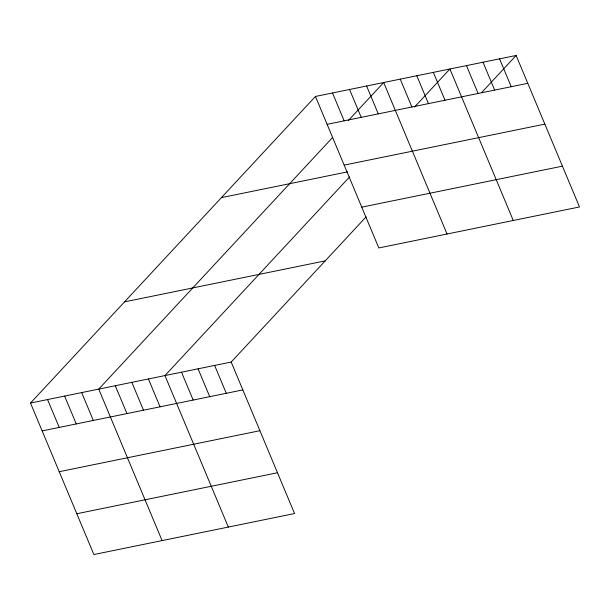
<?xml version="1.0" encoding="UTF-8"?>
<svg xmlns="http://www.w3.org/2000/svg" width="610" height="610" viewBox="0 0 610 610"><rect width="100%" height="100%" fill="white"/><g stroke="black" fill="none" stroke-linecap="round" stroke-linejoin="round"><path stroke-width="0.91" d="M366.107 216.878L231.182 362.05L294.554 513.544L93.871 554.536L30.5 403.042L315.446 96.456L516.129 55.464L579.5 206.958L378.818 247.95L315.446 96.456M332.389 137.707L98.736 389.104L162.1 540.597M348.264 120.627L383.675 82.518L447.046 234.011M349.583 176.93L164.959 375.577L228.331 527.07M414.487 107.093L449.905 68.991L513.277 220.484M481.938 92.255L516.129 55.464M327.097 124.318L527.787 83.326M344.17 165.119L544.852 124.12M221.415 197.632L347.593 171.86M361.753 207.148L562.435 166.156M124.531 301.874L325.214 260.874M30.5 403.042L231.182 362.05M42.151 430.904L242.841 389.912M59.223 471.705L259.906 430.706M76.807 513.742L277.489 472.742M499.575 58.842L511.226 86.704M483.013 62.228L494.672 90.089M466.459 65.613L478.118 93.467M433.344 72.376L445.003 100.231M416.79 75.754L428.449 103.616M400.236 79.14L411.887 107.002M366.618 86.002L378.276 113.864M349.56 89.487L361.219 117.349M332.503 92.972L344.154 120.833M214.629 365.428L226.279 393.29M198.075 368.814L209.726 396.675M181.513 372.199L193.172 400.053M148.405 378.962L160.056 406.817M131.844 382.34L143.502 410.202M115.29 385.726L126.941 413.588M81.671 392.588L93.33 420.45M64.614 396.073L76.273 423.935M47.557 399.558L59.216 427.419"/></g></svg>
